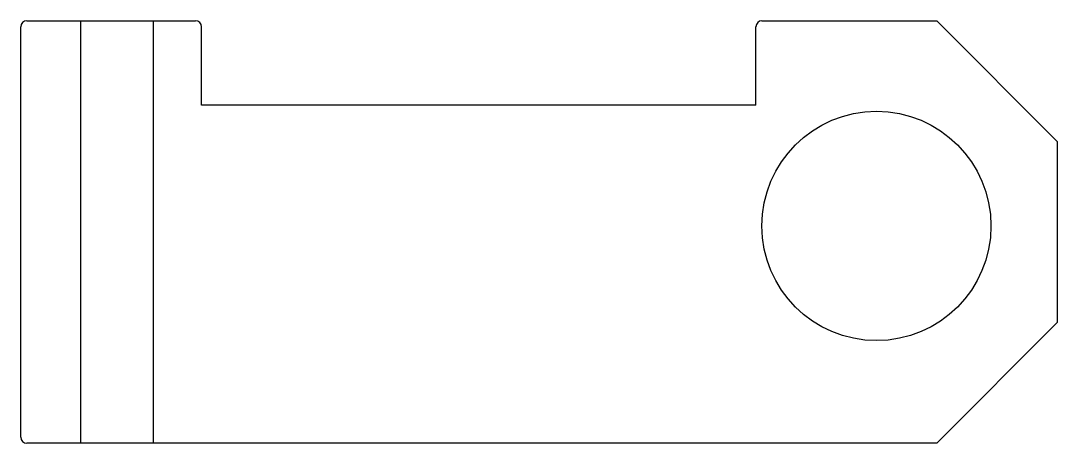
# Model space of a CAD drawing. Header units: inches. Extents: x 0 to 86, y 0 to 35.
import ezdxf

# ---------------------------------------------------------------- set-up
doc = ezdxf.new("R2010")
doc.units = ezdxf.units.IN
doc.header["$LTSCALE"] = 15
doc.header["$MEASUREMENT"] = 0

msp = doc.modelspace()

# ---------------------------------------------------------------- linework, layer by layer
for p, q in [((0, 0.5), (0, 34.5)), ((0.5, 35), (14.5, 35)), ((15, 28), (15, 34.5)), ((61, 28), (61, 34.5)), ((61.5, 35), (76, 35)), ((86, 25), (76, 35)), ((61, 28), (15, 28)), ((86, 25), (86, 10)), ((86, 10), (76, 0)), ((76, 0), (0.5, 0))]:
    msp.add_line(p, q)
at = {"color": 1}
for p, q in [((5, 0), (5, 35)), ((11, 35), (11, 0))]:
    msp.add_line(p, q, dxfattribs=at)
msp.add_circle((71, 18), 9.5)
for centre, start, end in [((0.5, 34.5), 90, 180), ((14.5, 34.5), 0, 90), ((61.5, 34.5), 90, 180), ((0.5, 0.5), 180, 270)]:
    msp.add_arc(centre, 0.5, start, end)

doc.saveas('drawing.dxf')
